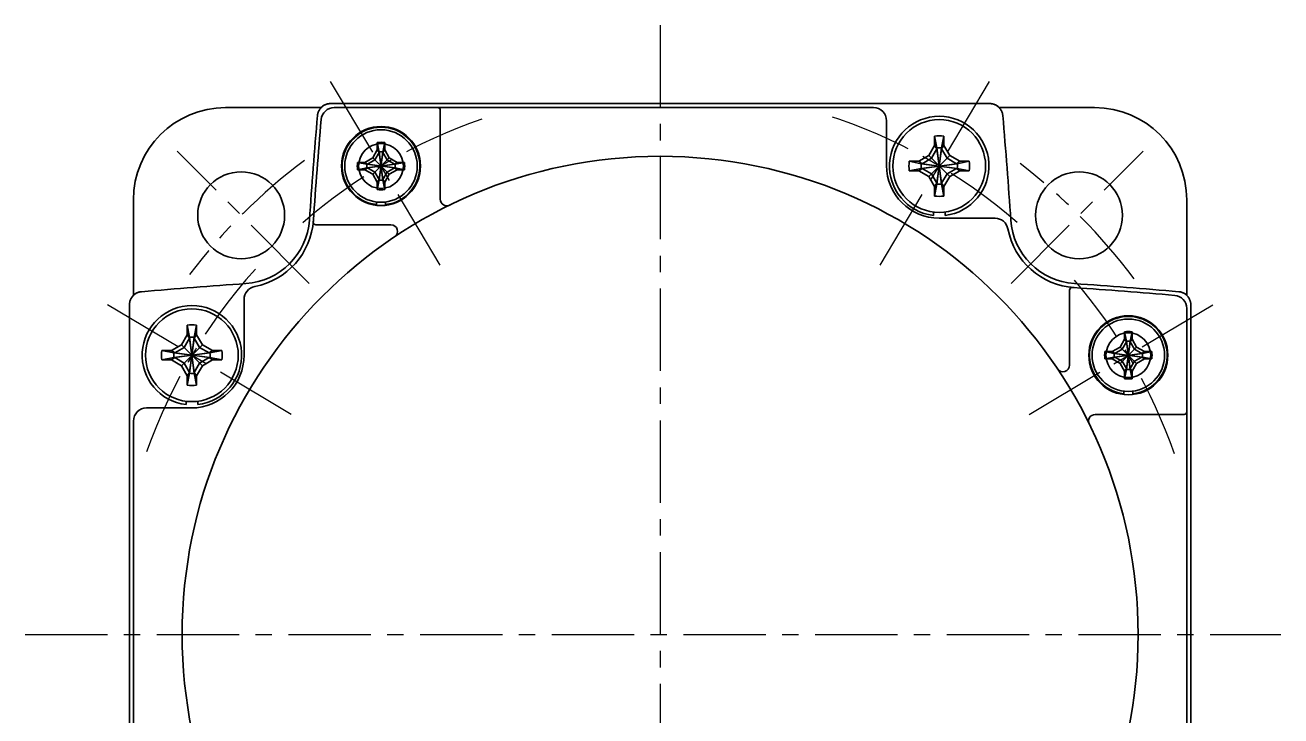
# Model space of a CAD drawing. Extents: x -41 to 384, y 100 to 247.
# Drawn here: x -40.5 to 54.9, y 152.8 to 205.2 of the extents above; entities that cross this region are included whole.
import ezdxf

# ---------------------------------------------------------------- set-up
doc = ezdxf.new("R2010")
doc.units = 0
doc.header["$MEASUREMENT"] = 0
doc.linetypes.add('CENTER', pattern=[2, 1.25, -0.25, 0.25, -0.25])
doc.layers.add('CENTER', color=7, linetype='CENTER', lineweight=25)
doc.layers.add('OBJECT', color=6, linetype='CONTINUOUS', lineweight=35)

msp = doc.modelspace()

# ---------------------------------------------------------------- linework, layer by layer
at = {"layer": 'CENTER', "ltscale": 5}
for p, q in [((7.723101627273593, 205.228622826676), (7.723101627273593, 100.373073894176)), ((-8.983376990630063, 186.9984525028714), (-17.50505650008807, 201.293702872152)), ((24.42958024527735, 186.9984525028117), (32.95125975478646, 201.2937028720619)), ((-18.92908316050039, 185.6252586822501), (-28.95651966505779, 195.6526951868074)), ((34.37528641504764, 185.62525868225), (44.40272291960503, 195.6526951868073)), ((-20.30227698130585, 175.6795525120707), (-34.59752735068048, 184.2012320213712)), ((35.74848023568961, 175.6795525123449), (50.04373060498079, 184.2012320217853)), ((-40.50558364502632, 158.973073894476), (54.86881315911642, 158.973073894476))]:
    msp.add_line(p, q, dxfattribs=at)
for radius, start, end in [(41.40000000000447, 49.08477286246116, 72.33690847207114), (41.40000000000447, 109.080171103308, 130.9655895340267), (45, 126.8872452582312, 142.5961688779631), (45, 36.88724525822896, 52.59616887796312), (41.40000000000447, 137.9284552606686, 162.058193694105), (41.40000000000447, 19.36099209311903, 40.5414480523856)]:
    msp.add_arc((7.723101627273593, 158.973073894476), radius, start, end, dxfattribs=at)
at = {"layer": 'OBJECT'}
for p, q in [((-18.02192892612635, 198.973073894476), (-25.27689837272641, 198.973073894476)), ((-17.30447105092634, 199.276763111576), (32.75067430557367, 199.276763111576)), ((23.92210162727349, 198.973073894476), (-17.02565318752647, 198.973073894476)), ((-8.976898372726394, 198.773073894476), (-8.976898372726394, 192.015470901976)), ((40.72310162727359, 198.973073894476), (33.46813218077369, 198.973073894476)), ((24.9221016272736, 194.573073894476), (24.9221016272736, 197.9730738944759)), ((28.56327623296318, 196.0931673702138), (28.56327623296318, 196.8099673702138)), ((28.56327623296318, 196.8099673702138), (28.74247623296333, 195.9047496048377)), ((29.28007623296321, 196.8099673702138), (29.10087623296323, 195.9047496048377)), ((29.28007623296321, 196.8099573517818), (29.28007623296321, 196.0931673702138)), ((-14.0988373327263, 195.157377981776), (-13.75547297832645, 195.7521024890759)), ((-13.61547297832641, 195.5489011097759), (-13.93570402232632, 194.9942446713759)), ((-13.75547297832645, 195.7521024890759), (-13.75547297832645, 196.3121024890759)), ((-13.75547297832645, 196.3121024890759), (-13.61547297832641, 195.604901109776)), ((-13.75547297832645, 195.7521024890759), (-13.61547297832641, 195.5489011097759)), ((-13.61547297832641, 193.463126144976), (-13.33547297832638, 195.604901109776)), ((-13.33547297832638, 193.463126144976), (-13.61547297832641, 195.604901109776)), ((-13.61547297832641, 195.604901109776), (-13.61547297832641, 195.5489011097759)), ((-13.61547297832641, 193.519126144976), (-13.33547297832638, 195.5489011097759)), ((-13.33547297832638, 193.519126144976), (-13.61547297832641, 195.5489011097759)), ((-13.19547297832628, 196.3121024890759), (-13.33547297832638, 195.604901109776)), ((-13.19547297832628, 195.7521024890759), (-13.33547297832638, 195.5489011097759)), ((-13.33547297832638, 195.5489011097759), (-13.33547297832638, 195.604901109776)), ((-13.01524193432647, 194.9942446713759), (-13.33547297832638, 195.5489011097759)), ((-13.19547297832628, 196.312094662176), (-13.19547297832628, 195.7521024890759)), ((-13.19547297832628, 195.7521024890759), (-12.85210862392637, 195.157377981776)), ((28.12376985933122, 195.3319200008698), (28.56327623296318, 196.0931673702138)), ((28.74247623296333, 195.8330696048379), (28.33258049664329, 195.1231093636858)), ((28.56327623296318, 196.0931673702138), (28.74247623296333, 195.8330696048379)), ((28.74247623296333, 193.1632776497658), (29.10087623296323, 195.9047496048377)), ((28.74247623296333, 195.9047496048377), (28.74247623296333, 195.8330696048379)), ((29.10087623296323, 193.1632776497658), (28.74247623296333, 195.9047496048377)), ((28.74247623296333, 193.2349576497658), (29.10087623296323, 195.8330696048379)), ((29.10087623296323, 193.2349576497658), (28.74247623296333, 195.8330696048379)), ((29.28007623296321, 196.0931673702138), (29.10087623296323, 195.8330696048379)), ((29.10087623296323, 195.8330696048379), (29.10087623296323, 195.9047496048377)), ((29.51077196928338, 195.1231093636858), (29.10087623296323, 195.8330696048379)), ((29.28007623296321, 196.0931673702138), (29.71958260646715, 195.3319200008698)), ((-15.25356184002641, 194.8140136273761), (-14.5463604607263, 194.674013627376)), ((-15.25356184002641, 194.8140136273761), (-14.69356184002629, 194.8140136273761)), ((-14.69356184002629, 194.8140136273761), (-14.0988373327263, 195.157377981776)), ((-14.69356184002629, 194.8140136273761), (-14.49036046072626, 194.674013627376)), ((-14.49036046072626, 194.674013627376), (-14.5463604607263, 194.674013627376)), ((-14.5463604607263, 194.674013627376), (-12.40458549592637, 194.394013627376)), ((-14.5463604607263, 194.394013627376), (-12.40458549592637, 194.674013627376)), ((-13.93570402232632, 194.9942446713759), (-14.49036046072626, 194.674013627376)), ((-14.49036046072626, 194.674013627376), (-12.46058549592646, 194.394013627376)), ((-14.49036046072626, 194.394013627376), (-12.46058549592646, 194.674013627376)), ((-14.0988373327263, 193.910649272976), (-12.85210862392637, 195.157377981776)), ((-12.85210862392637, 193.910649272976), (-14.0988373327263, 195.157377981776)), ((-12.46058549592646, 194.674013627376), (-13.01524193432647, 194.9942446713759)), ((-12.85210862392637, 195.157377981776), (-12.25738411662644, 194.8140136273761)), ((-12.25738411662644, 194.8140136273761), (-12.46058549592646, 194.674013627376)), ((-12.40458549592637, 194.674013627376), (-12.46058549592646, 194.674013627376)), ((-11.69738411662632, 194.8140136273761), (-12.40458549592637, 194.674013627376)), ((-12.25738411662644, 194.8140136273761), (-11.69738411662632, 194.8140136273761)), ((26.64572248998729, 194.8924136272378), (27.36252248998721, 194.8924136272378)), ((26.64572248998729, 194.8924136272378), (27.55094025536329, 194.7132136272378)), ((27.36252248998721, 194.8924136272378), (28.12376985933122, 195.3319200008698)), ((27.36252248998721, 194.8924136272378), (27.62262025549131, 194.7132136272378)), ((27.55094025536329, 194.3548136272378), (30.29241221043537, 194.7132136272378)), ((27.62262025549131, 194.7132136272378), (27.55094025536329, 194.7132136272378)), ((27.55094025536329, 194.7132136272378), (30.29241221043537, 194.3548136272378)), ((28.33258049664329, 195.1231093636858), (27.62262025549131, 194.7132136272378)), ((27.62262025549131, 194.3548136272378), (30.22073221043525, 194.7132136272378)), ((27.62262025549131, 194.7132136272378), (30.22073221043525, 194.3548136272378)), ((28.12376985933122, 193.7361072537338), (29.71958260646715, 195.3319200008698)), ((29.71958260646715, 193.7361072537338), (28.12376985933122, 195.3319200008698)), ((30.22073221043525, 194.7132136272378), (29.51077196928338, 195.1231093636858)), ((29.71958260646715, 195.3319200008698), (30.48082997581128, 194.8924136272378)), ((30.48082997581128, 194.8924136272378), (30.22073221043525, 194.7132136272378)), ((30.29241221043537, 194.7132136272378), (30.22073221043525, 194.7132136272378)), ((31.19762997581125, 194.8924136272378), (30.29241221043537, 194.7132136272378)), ((30.48082997581128, 194.8924136272378), (31.19762997581125, 194.8924136272378)), ((-15.25356184002641, 194.2540136273759), (-14.5463604607263, 194.394013627376)), ((-14.69356184002629, 194.2540136273759), (-15.25356184002641, 194.2540136273759)), ((-14.69356184002629, 194.2540136273759), (-14.49036046072626, 194.394013627376)), ((-14.0988373327263, 193.910649272976), (-14.69356184002629, 194.2540136273759)), ((-14.5463604607263, 194.394013627376), (-14.49036046072626, 194.394013627376)), ((-14.49036046072626, 194.394013627376), (-13.93570402232632, 194.073782583376)), ((-13.75547297832645, 193.3159247657759), (-14.0988373327263, 193.910649272976)), ((-13.93570402232632, 194.073782583376), (-13.61547297832641, 193.519126144976)), ((-13.33547297832638, 193.519126144976), (-13.01524193432647, 194.073782583376)), ((-12.85210862392637, 193.910649272976), (-13.19547297832628, 193.3159247657759)), ((-13.01524193432647, 194.073782583376), (-12.46058549592646, 194.394013627376)), ((-12.25738411662644, 194.2540136273759), (-12.85210862392637, 193.910649272976)), ((-12.25738411662644, 194.2540136273759), (-12.46058549592646, 194.394013627376)), ((-12.46058549592646, 194.394013627376), (-12.40458549592637, 194.394013627376)), ((-11.69738411662632, 194.2540136273759), (-12.40458549592637, 194.394013627376)), ((-11.69739194352632, 194.2540136273759), (-12.25738411662644, 194.2540136273759)), ((26.64572248998729, 194.1756136272378), (27.55094025536329, 194.3548136272378)), ((27.36252248998721, 194.1756136272378), (26.64572248998729, 194.1756136272378)), ((27.36252248998721, 194.1756136272378), (27.62262025549131, 194.3548136272378)), ((28.12376985933122, 193.7361072537338), (27.36252248998721, 194.1756136272378)), ((27.55094025536329, 194.3548136272378), (27.62262025549131, 194.3548136272378)), ((27.62262025549131, 194.3548136272378), (28.33258049664329, 193.9449178909178)), ((28.56327623296318, 192.9748598843897), (28.12376985933122, 193.7361072537338)), ((28.33258049664329, 193.9449178909178), (28.74247623296333, 193.2349576497658)), ((29.10087623296323, 193.2349576497658), (29.51077196928338, 193.9449178909178)), ((29.71958260646715, 193.7361072537338), (29.28007623296321, 192.9748598843897)), ((29.51077196928338, 193.9449178909178), (30.22073221043525, 194.3548136272378)), ((30.48082997581128, 194.1756136272378), (29.71958260646715, 193.7361072537338)), ((30.22073221043525, 194.3548136272378), (30.29241221043537, 194.3548136272378)), ((30.48082997581128, 194.1756136272378), (30.22073221043525, 194.3548136272378)), ((31.19762997581125, 194.1756136272378), (30.29241221043537, 194.3548136272378)), ((31.19761995737929, 194.1756136272378), (30.48082997581128, 194.1756136272378)), ((-13.75547297832645, 193.3159247657759), (-13.61547297832641, 193.519126144976)), ((-13.75547297832645, 192.755924765776), (-13.61547297832641, 193.463126144976)), ((-13.75547297832645, 192.755924765776), (-13.75547297832645, 193.3159247657759)), ((-13.61547297832641, 193.519126144976), (-13.61547297832641, 193.463126144976)), ((-13.33547297832638, 193.463126144976), (-13.33547297832638, 193.519126144976)), ((-13.19547297832628, 193.3159247657759), (-13.33547297832638, 193.519126144976)), ((-13.19547297832628, 192.755924765776), (-13.33547297832638, 193.463126144976)), ((-13.19547297832628, 193.3159247657759), (-13.19547297832628, 192.755924765776)), ((28.56327623296318, 192.9748598843897), (28.74247623296333, 193.2349576497658)), ((28.56327623296318, 192.2580598843898), (28.74247623296333, 193.1632776497658)), ((28.56327623296318, 192.2580598843898), (28.56327623296318, 192.9748598843897)), ((28.74247623296333, 193.2349576497658), (28.74247623296333, 193.1632776497658)), ((29.10087623296323, 193.1632776497658), (29.10087623296323, 193.2349576497658)), ((29.28007623296321, 192.9748598843897), (29.10087623296323, 193.2349576497658)), ((29.28007623296321, 192.2580598843898), (29.10087623296323, 193.1632776497658)), ((29.28007623296321, 192.9748598843897), (29.28007623296321, 192.2580598843898)), ((-32.27689837272647, 191.973073894476), (-32.27689837272647, 184.7181044479761)), ((-13.82547297832627, 191.808752962576), (-13.82547297832627, 191.604849924276)), ((-13.1254729783264, 191.604849924276), (-13.1254729783264, 191.808752962576)), ((47.72310162727364, 184.7181044479761), (47.72310162727364, 191.973073894476)), ((28.47367623296321, 191.0456799762937), (28.47367623296321, 190.7846840872698)), ((29.36967623296335, 190.7846840872698), (29.36967623296335, 191.0456799762937)), ((-18.60956813432648, 190.416920018076), (-18.61962116682645, 190.2913126717759)), ((-12.71901176642655, 190.073073894476), (-18.4204545356265, 190.073073894476)), ((33.15838836597351, 190.5730738944759), (28.92210162727361, 190.5730738944759)), ((38.8231016272735, 179.4151872881759), (38.8231016272735, 185.116630057276)), ((39.16694775087353, 185.305743656076), (39.0413404045736, 185.315796688576)), ((-23.87689837272637, 180.173073894476), (-23.87689837272637, 184.4083606331759)), ((-32.58058758982645, 133.945501216276), (-32.58058758982645, 184.000646572676)), ((47.72310162727353, 183.721828709276), (47.72310162727353, 142.7730738944759)), ((48.02679084447362, 184.000646572676), (48.02679084447362, 133.945501216276)), ((-28.19623810678598, 181.7308022432119), (-28.19623810678598, 182.4476022432119)), ((-28.19623810678598, 182.4476022432119), (-28.01703810678589, 181.5423844778358)), ((-27.47943810678595, 182.4476022432119), (-27.65863810678587, 181.5423844778358)), ((-27.47943810678595, 182.4475922247799), (-27.47943810678595, 181.7308022432119)), ((-28.63574448041794, 180.9695548738678), (-28.19623810678598, 181.7308022432119)), ((-28.01703810678589, 181.4707044778359), (-28.42693384310587, 180.7607442366839)), ((-28.19623810678598, 181.7308022432119), (-28.01703810678589, 181.4707044778359)), ((-28.01703810678589, 178.8009125227639), (-27.65863810678587, 181.5423844778358)), ((-28.01703810678589, 181.5423844778358), (-28.01703810678589, 181.4707044778359)), ((-27.65863810678587, 178.8009125227639), (-28.01703810678589, 181.5423844778358)), ((-28.01703810678589, 178.8725925227639), (-27.65863810678587, 181.4707044778359)), ((-27.65863810678587, 178.8725925227639), (-28.01703810678589, 181.4707044778359)), ((-27.47943810678595, 181.7308022432119), (-27.65863810678587, 181.4707044778359)), ((-27.65863810678587, 181.4707044778359), (-27.65863810678587, 181.5423844778358)), ((-27.24874237046583, 180.7607442366839), (-27.65863810678587, 181.4707044778359)), ((-27.47943810678595, 181.7308022432119), (-27.03993173328195, 180.9695548738678)), ((42.6606770058737, 180.795012854476), (43.00404136027354, 181.389737361776)), ((43.00404136027354, 181.389737361776), (43.00404136027354, 181.949737361776)), ((43.00404136027354, 181.949737361776), (43.14404136027365, 181.2425359825759)), ((43.00404136027354, 181.389737361776), (43.14404136027365, 181.186535982576)), ((43.14404136027365, 179.100761017676), (43.42404136027363, 181.2425359825759)), ((43.14404136027365, 181.2425359825759), (43.14404136027365, 181.186535982576)), ((43.42404136027363, 179.100761017676), (43.14404136027365, 181.2425359825759)), ((43.56404136027356, 181.949737361776), (43.42404136027363, 181.2425359825759)), ((43.56404136027356, 181.389737361776), (43.42404136027363, 181.186535982576)), ((43.42404136027363, 181.186535982576), (43.42404136027363, 181.2425359825759)), ((43.56404136027356, 181.949729534876), (43.56404136027356, 181.389737361776)), ((43.56404136027356, 181.389737361776), (43.90740571457354, 180.795012854476)), ((-30.11379184976187, 180.5300485002359), (-29.39699184976195, 180.5300485002359)), ((-30.11379184976187, 180.5300485002359), (-29.20857408438588, 180.3508485002359)), ((-29.39699184976195, 180.5300485002359), (-28.63574448041794, 180.9695548738678)), ((-29.39699184976195, 180.5300485002359), (-29.13689408425791, 180.3508485002359)), ((-29.20857408438588, 179.9924485002359), (-26.46710212931385, 180.3508485002359)), ((-29.13689408425791, 180.3508485002359), (-29.20857408438588, 180.3508485002359)), ((-29.20857408438588, 180.3508485002359), (-26.46710212931385, 179.9924485002359)), ((-28.42693384310587, 180.7607442366839), (-29.13689408425791, 180.3508485002359)), ((-29.13689408425791, 179.9924485002359), (-26.53878212931386, 180.3508485002359)), ((-29.13689408425791, 180.3508485002359), (-26.53878212931386, 179.9924485002359)), ((-28.63574448041794, 179.3737421267319), (-27.03993173328195, 180.9695548738678)), ((-27.03993173328195, 179.3737421267319), (-28.63574448041794, 180.9695548738678)), ((-26.53878212931386, 180.3508485002359), (-27.24874237046583, 180.7607442366839)), ((-27.03993173328195, 180.9695548738678), (-26.27868436393788, 180.5300485002359)), ((-26.27868436393788, 180.5300485002359), (-26.53878212931386, 180.3508485002359)), ((-26.46710212931385, 180.3508485002359), (-26.53878212931386, 180.3508485002359)), ((-25.56188436393796, 180.5300485002359), (-26.46710212931385, 180.3508485002359)), ((-26.27868436393788, 180.5300485002359), (-25.56188436393796, 180.5300485002359)), ((41.50595249857361, 180.451648500076), (42.06595249857354, 180.451648500076)), ((41.50595249857361, 180.451648500076), (42.21315387777361, 180.311648500076)), ((42.06595249857354, 180.451648500076), (42.6606770058737, 180.795012854476)), ((42.06595249857354, 180.451648500076), (42.26915387787357, 180.311648500076)), ((42.21315387777361, 180.031648500076), (44.3549288426737, 180.311648500076)), ((42.26915387787357, 180.311648500076), (42.21315387777361, 180.311648500076)), ((42.21315387777361, 180.311648500076), (44.3549288426737, 180.031648500076)), ((42.82381031627358, 180.631879544176), (42.26915387787357, 180.311648500076)), ((42.26915387787357, 180.031648500076), (44.2989288426736, 180.311648500076)), ((42.26915387787357, 180.311648500076), (44.2989288426736, 180.031648500076)), ((42.6606770058737, 179.548284145776), (43.90740571457354, 180.795012854476)), ((43.90740571457354, 179.548284145776), (42.6606770058737, 180.795012854476)), ((43.14404136027365, 181.186535982576), (42.82381031627358, 180.631879544176)), ((43.14404136027365, 179.1567610176761), (43.42404136027363, 181.186535982576)), ((43.42404136027363, 179.1567610176761), (43.14404136027365, 181.186535982576)), ((43.74427240427361, 180.631879544176), (43.42404136027363, 181.186535982576)), ((44.2989288426736, 180.311648500076), (43.74427240427361, 180.631879544176)), ((43.90740571457354, 180.795012854476), (44.50213022187364, 180.451648500076)), ((44.50213022187364, 180.451648500076), (44.2989288426736, 180.311648500076)), ((44.3549288426737, 180.311648500076), (44.2989288426736, 180.311648500076)), ((45.06213022187353, 180.451648500076), (44.3549288426737, 180.311648500076)), ((44.50213022187364, 180.451648500076), (45.06213022187353, 180.451648500076)), ((-30.11379184976187, 179.8132485002359), (-29.20857408438588, 179.9924485002359)), ((-29.39699184976195, 179.8132485002359), (-30.11379184976187, 179.8132485002359)), ((-29.39699184976195, 179.8132485002359), (-29.13689408425791, 179.9924485002359)), ((-28.63574448041794, 179.3737421267319), (-29.39699184976195, 179.8132485002359)), ((-29.20857408438588, 179.9924485002359), (-29.13689408425791, 179.9924485002359)), ((-29.13689408425791, 179.9924485002359), (-28.42693384310587, 179.5825527639159)), ((-28.19623810678598, 178.6124947573878), (-28.63574448041794, 179.3737421267319)), ((-28.42693384310587, 179.5825527639159), (-28.01703810678589, 178.8725925227639)), ((-27.65863810678587, 178.8725925227639), (-27.24874237046583, 179.5825527639159)), ((-27.03993173328195, 179.3737421267319), (-27.47943810678595, 178.6124947573878)), ((-27.24874237046583, 179.5825527639159), (-26.53878212931386, 179.9924485002359)), ((-26.27868436393788, 179.8132485002359), (-27.03993173328195, 179.3737421267319)), ((-26.53878212931386, 179.9924485002359), (-26.46710212931385, 179.9924485002359)), ((-26.27868436393788, 179.8132485002359), (-26.53878212931386, 179.9924485002359)), ((-25.56188436393796, 179.8132485002359), (-26.46710212931385, 179.9924485002359)), ((-25.56189438236993, 179.8132485002359), (-26.27868436393788, 179.8132485002359)), ((41.50595249857361, 179.891648500076), (42.21315387777361, 180.031648500076)), ((42.06595249857354, 179.891648500076), (41.50595249857361, 179.891648500076)), ((42.06595249857354, 179.891648500076), (42.26915387787357, 180.031648500076)), ((42.6606770058737, 179.548284145776), (42.06595249857354, 179.891648500076)), ((42.21315387777361, 180.031648500076), (42.26915387787357, 180.031648500076)), ((42.26915387787357, 180.031648500076), (42.82381031627358, 179.711417456076)), ((43.00404136027354, 178.9535596384759), (42.6606770058737, 179.548284145776)), ((42.82381031627358, 179.711417456076), (43.14404136027365, 179.1567610176761)), ((43.42404136027363, 179.1567610176761), (43.74427240427361, 179.711417456076)), ((43.90740571457354, 179.548284145776), (43.56404136027356, 178.9535596384759)), ((43.74427240427361, 179.711417456076), (44.2989288426736, 180.031648500076)), ((44.50213022187364, 179.891648500076), (43.90740571457354, 179.548284145776)), ((44.2989288426736, 180.031648500076), (44.3549288426737, 180.031648500076)), ((44.50213022187364, 179.891648500076), (44.2989288426736, 180.031648500076)), ((45.06213022187353, 179.891648500076), (44.3549288426737, 180.031648500076)), ((45.06212239497364, 179.891648500076), (44.50213022187364, 179.891648500076)), ((-28.19623810678598, 178.6124947573878), (-28.01703810678589, 178.8725925227639)), ((-28.19623810678598, 177.8956947573879), (-28.01703810678589, 178.8009125227639)), ((-28.19623810678598, 177.8956947573879), (-28.19623810678598, 178.6124947573878)), ((-28.01703810678589, 178.8725925227639), (-28.01703810678589, 178.8009125227639)), ((-27.65863810678587, 178.8009125227639), (-27.65863810678587, 178.8725925227639)), ((-27.47943810678595, 178.6124947573878), (-27.65863810678587, 178.8725925227639)), ((-27.47943810678595, 177.8956947573879), (-27.65863810678587, 178.8009125227639)), ((-27.47943810678595, 178.6124947573878), (-27.47943810678595, 177.8956947573879)), ((43.00404136027354, 178.9535596384759), (43.14404136027365, 179.1567610176761)), ((43.00404136027354, 178.393559638476), (43.14404136027365, 179.100761017676)), ((43.00404136027354, 178.393559638476), (43.00404136027354, 178.9535596384759)), ((43.14404136027365, 179.1567610176761), (43.14404136027365, 179.100761017676)), ((43.42404136027363, 179.100761017676), (43.42404136027363, 179.1567610176761)), ((43.56404136027356, 178.9535596384759), (43.42404136027363, 179.1567610176761)), ((43.56404136027356, 178.393559638476), (43.42404136027363, 179.100761017676)), ((43.56404136027356, 178.9535596384759), (43.56404136027356, 178.393559638476)), ((42.93404136027362, 177.446387835276), (42.93404136027362, 177.242484796976)), ((43.63404136027368, 177.242484796976), (43.63404136027368, 177.446387835276)), ((-28.28583810678589, 176.6833148492918), (-28.28583810678589, 176.4223189602679)), ((-27.38983810678587, 176.4223189602679), (-27.38983810678587, 176.6833148492918)), ((-31.27689837272658, 176.173073894476), (-27.87689837272649, 176.173073894476)), ((47.52310162727354, 175.673073894476), (40.7654986347735, 175.673073894476)), ((-32.27689837272658, 134.224319079676), (-32.27689837272658, 175.1730738944759))]:
    msp.add_line(p, q, dxfattribs=at)
for centre, radius in [((-13.47547297832636, 194.534013627376), 3), ((28.92167623296331, 194.5340136272377), 3.52), ((-13.47547297832636, 194.534013627376), 2.75), ((-13.47547297842647, 194.5340136273759), 1.7), ((7.723101627273593, 158.973073894476), 36.3), ((-24.09670352612642, 190.792879047876), 3.3), ((39.54290678067365, 190.792879047876), 3.3), ((-27.83783810678585, 180.1716485002358), 3.52), ((43.2840413602737, 180.171648500076), 3), ((43.2840413602737, 180.171648500076), 2.75), ((43.2840413601736, 180.171648500076), 1.7)]:
    msp.add_circle(centre, radius, dxfattribs=at)
for centre, radius, start, end in [((-25.27689837272641, 191.973073894476), 7, 90, 180), ((-17.02565318752647, 197.9730738944759), 1, 90, 175.1258543397995), ((-9.17689837272644, 198.773073894476), 0.2, 0, 90), ((23.92210162727349, 197.9730738944759), 1, 0, 90), ((40.72310162727359, 191.973073894476), 7, 0, 90), ((440.3144828163735, 158.973073894476), 460.3036892170998, 175.0910617369987, 176.0804225019992), ((440.3144828162737, 158.973073894476), 460, 175.1258543397995, 176.0804225020008), ((-13.47547297832636, 194.534013627376), 2.95, 276.8138543441999, 263.1861456558001), ((28.92167623296331, 194.5340136272377), 3.776, 276.8138543441999, 263.1861456558001), ((-424.8682795617265, 158.973073894476), 460.3036892170998, 3.919577498000755, 4.908938263001297), ((28.92167623296331, 194.5340136272377), 2.304, 81.05093976560255, 98.94901806529688), ((-13.47547297832636, 194.534013627376), 1.8, 81.05093976560255, 98.94901806529688), ((-13.47547297832636, 194.534013627376), 1.08, 82.55180943900213, 97.44819056099787), ((28.92167623296331, 194.5340136272377), 1.3824, 82.55180943900213, 97.44819056099787), ((-13.47547297832636, 194.534013627376), 1.8, 171.0509819346999, 188.9490180653001), ((-13.47547297832636, 194.534013627376), 1.08, 172.5518094389988, 187.4481905610011), ((-13.47547297832636, 194.534013627376), 1.08, 352.5518094389989, 7.448190561001159), ((-13.47547297832636, 194.534013627376), 1.8, 351.0509397655992, 8.949018065300145), ((28.92210162727361, 194.573073894476), 4, 180, 270), ((28.92167623296331, 194.5340136272377), 2.304, 171.0509819346999, 188.9490180653001), ((28.92167623296331, 194.5340136272377), 1.3824, 172.5518094389988, 187.4481905610011), ((28.92167623296331, 194.5340136272377), 1.3824, 352.5518094389989, 7.448190561001159), ((28.92167623296331, 194.5340136272377), 2.304, 351.0509397655992, 8.949018065300145), ((-13.47547297832636, 194.534013627376), 1.8, 261.0509819347031, 278.9490180652969), ((-13.47547297832636, 194.534013627376), 1.08, 262.5518094390022, 277.4481905609979), ((28.92167623296331, 194.5340136272377), 1.3824, 262.5518094390022, 277.4481905609979), ((-8.476898372726394, 192.015470901976), 0.5, 180, 296.1177523779003), ((28.92167623296331, 194.5340136272377), 2.304, 261.0509819347031, 278.9490180652969), ((-24.09670352612642, 190.792879047876), 5.1963107829, 273.9195774980008, 356.0804225019992), ((-24.09670352612642, 190.7928790478759), 5.5, 280.8163918555989, 356.0804225020009), ((-18.4204545356265, 190.273073894476), 0.2, 174.7677057777, 270), ((-12.71901176642655, 189.5730738944759), 0.5, 303.7446237995, 90), ((33.15838836597351, 189.5730738944759), 1, 10.81639185559879, 90), ((39.54290678067365, 190.792879047876), 5.1963107829, 183.9195774980007, 266.0804225019993), ((39.54290678067355, 190.7928790478759), 5.5, 190.8163918555988, 266.0804225019993), ((7.723101627273593, -273.6183072946239), 460.3036892170998, 93.91957749800078, 94.90893826299805), ((-22.87689837272643, 184.4083606331759), 1, 100.8163918555988, 180), ((39.02310124477344, 185.1166300308759), 0.1999998907, 84.76759736579828, 179.9999924359997), ((7.723101627273593, -273.6183072946241), 460, 85.12585433979956, 86.08042250199922), ((7.723101627273593, -273.6183072946239), 460.3036892170998, 85.09106173700194, 86.08042250199922), ((46.72310162727353, 183.721828709276), 1, 0, 85.12585433979956), ((-27.83783810678585, 180.1716485002358), 3.776, 276.8138543441999, 263.1861456558001), ((43.2840413602737, 180.171648500076), 2.95, 276.8138543441999, 263.1861456558001), ((-27.83783810678585, 180.1716485002358), 2.304, 81.05093976560255, 98.94901806529688), ((-27.83783810678585, 180.1716485002358), 1.3824, 82.55180943900213, 97.44819056099787), ((43.2840413602737, 180.171648500076), 1.8, 81.05093976560255, 98.94901806529688), ((43.2840413602737, 180.171648500076), 1.08, 82.55180943900213, 97.44819056099787), ((-27.83783810678585, 180.1716485002358), 2.304, 171.0509819346999, 188.9490180653001), ((-27.83783810678585, 180.1716485002358), 1.3824, 172.5518094389988, 187.4481905610011), ((-27.83783810678585, 180.1716485002358), 1.3824, 352.5518094389989, 7.448190561001159), ((-27.83783810678585, 180.1716485002358), 2.304, 351.0509397655992, 8.949018065300145), ((43.2840413602737, 180.171648500076), 1.8, 171.0509819346999, 188.9490180653001), ((43.2840413602737, 180.171648500076), 1.08, 172.5518094389988, 187.4481905610011), ((43.2840413602737, 180.171648500076), 1.08, 352.5518094389989, 7.448190561001159), ((43.2840413602737, 180.171648500076), 1.8, 351.0509397655992, 8.949018065300145), ((-27.87689837272649, 180.173073894476), 4, 270, 0), ((38.3231016272735, 179.4151872881759), 0.5, 213.7446237995001, 0), ((-27.83783810678585, 180.1716485002358), 1.3824, 262.5518094390022, 277.4481905609979), ((43.2840413602737, 180.171648500076), 1.8, 261.0509819347031, 278.9490180652969), ((43.2840413602737, 180.171648500076), 1.08, 262.5518094390022, 277.4481905609979), ((-27.83783810678585, 180.1716485002358), 2.304, 261.0509819347031, 278.9490180652969), ((-31.27689837272658, 175.1730738944759), 1, 90, 180), ((40.7654986347735, 175.1730738944759), 0.5, 90, 206.1177523778999), ((47.52310162727354, 175.8730738944759), 0.2, 270, 0)]:
    msp.add_arc(centre, radius, start, end, dxfattribs=at)
for points in [[(-17.30447105092628, 199.276763111576), (-17.39714564692633, 199.272459582176), (-17.48907863212628, 199.259575481776), (-17.57931443782627, 199.238252190676), (-17.6673116427263, 199.208614356676), (-17.75205130712641, 199.171006742876), (-17.83306063532632, 199.125640192276), (-17.90942841762637, 199.073020015776), (-17.98064131772639, 199.013506750276), (-18.04603014162626, 198.947647752176), (-18.10499227602633, 198.876062922476), (-18.15712457922643, 198.799232862376), (-18.20184561932638, 198.718022198576), (-18.23890486852645, 198.632883950276), (-18.26787163522635, 198.5448038174759), (-18.28857539812634, 198.4543105689759), (-18.30079352542634, 198.362344170376)], [(33.74699677997365, 198.362344170376), (33.73477865277357, 198.4543105689759), (33.7140748898737, 198.5448038174759), (33.68510812307375, 198.632883950276), (33.64804887397372, 198.718022198576), (33.60332783387367, 198.799232862376), (33.55119553067357, 198.876062922476), (33.49223339627372, 198.947647752176), (33.42684457237374, 199.013506750276), (33.35563167227372, 199.073020015776), (33.27926388997366, 199.125640192276), (33.19825456177364, 199.171006742876), (33.11351489737353, 199.208614356676), (33.02551769247373, 199.238252190676), (32.93528188677351, 199.259575481776), (32.84334890157368, 199.272459582176), (32.75067430557374, 199.276763111576)], [(-31.66616864852631, 184.9969690471759), (-31.75813504722635, 184.984750919876), (-31.84862829562644, 184.964047156976), (-31.93670842852646, 184.935080390276), (-32.02184667682626, 184.898021141176), (-32.10305734052634, 184.8533001010759), (-32.17988740072633, 184.801167797876), (-32.25147223042643, 184.742205663476), (-32.31733122842627, 184.676816839476), (-32.37684449402627, 184.6056039393759), (-32.42946467042634, 184.529236157176), (-32.47483122112635, 184.448226828876), (-32.51243883492646, 184.363487164476), (-32.54207666892626, 184.275489959676), (-32.56339996002646, 184.185254153876), (-32.57628406032643, 184.0933211686761), (-32.58058758982645, 184.000646572676)], [(48.02679084447367, 184.000646572676), (48.02248731497377, 184.0933211686761), (48.00960321467369, 184.185254153876), (47.98827992347355, 184.275489959676), (47.95864208957357, 184.363487164476), (47.92103447577358, 184.448226828876), (47.87566792507369, 184.529236157176), (47.82304774867372, 184.6056039393759), (47.76353448307361, 184.676816839476), (47.69767548507377, 184.742205663476), (47.62609065537357, 184.801167797876), (47.54926059517368, 184.8533001010759), (47.46804993147372, 184.898021141176), (47.38291168317357, 184.935080390276), (47.29483155027368, 184.964047156976), (47.20433830187368, 184.984750919876), (47.11237190317376, 184.9969690471759)]]:
    msp.add_spline(points, degree=3, dxfattribs=at)

doc.saveas('drawing.dxf')
